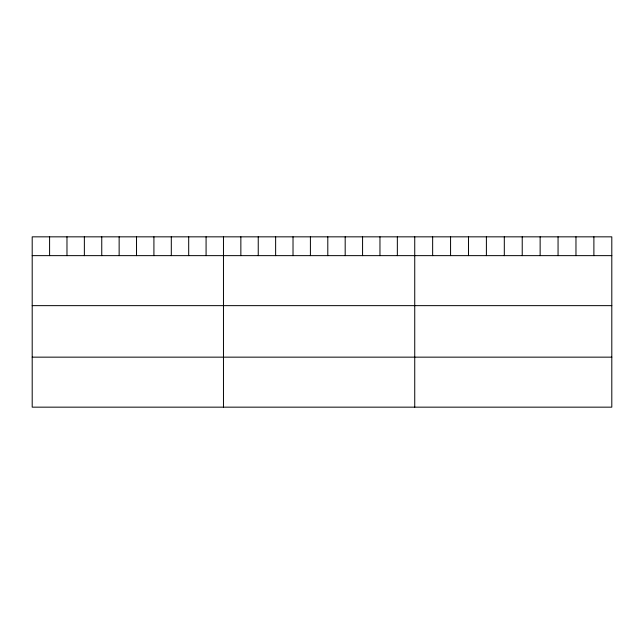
<?xml version="1.0" encoding="UTF-8"?>
<svg xmlns="http://www.w3.org/2000/svg" width="644" height="644" viewBox="0 0 644 644"><rect width="100%" height="100%" fill="white"/><g stroke="black" fill="none" stroke-linecap="round" stroke-linejoin="round"><path stroke-width="0.97" d="M611.8 255.636L611.8 407.161L32.2 407.161L32.2 236.839L611.8 236.839L611.8 255.636L32.2 255.636M32.2 305.642L611.8 305.642M32.2 357.154L611.8 357.154M593.889 236.839L593.889 255.636M575.969 236.839L575.969 255.636M558.058 236.839L558.058 255.636M540.139 236.839L540.139 255.636M522.228 236.839L522.228 255.636M504.308 236.839L504.308 255.636M486.397 236.839L486.397 255.636M468.478 236.839L468.478 255.636M450.567 236.839L450.567 255.636M432.647 236.839L432.647 255.636M414.736 236.839L414.736 407.161M397.348 236.839L397.348 255.636M379.96 236.839L379.96 255.636M362.572 236.839L362.572 255.636M345.184 236.839L345.184 255.636M327.796 236.839L327.796 255.636M310.408 236.839L310.408 255.636M293.02 236.839L293.02 255.636M275.632 236.839L275.632 255.636M258.244 236.839L258.244 255.636M240.856 236.839L240.856 255.636M223.468 236.839L223.468 407.161M206.08 236.839L206.08 255.636M188.692 236.839L188.692 255.636M171.304 236.839L171.304 255.636M153.916 236.839L153.916 255.636M136.528 236.839L136.528 255.636M119.14 236.839L119.14 255.636M101.752 236.839L101.752 255.636M84.364 236.839L84.364 255.636M66.976 236.839L66.976 255.636M49.588 236.839L49.588 255.636"/></g></svg>
